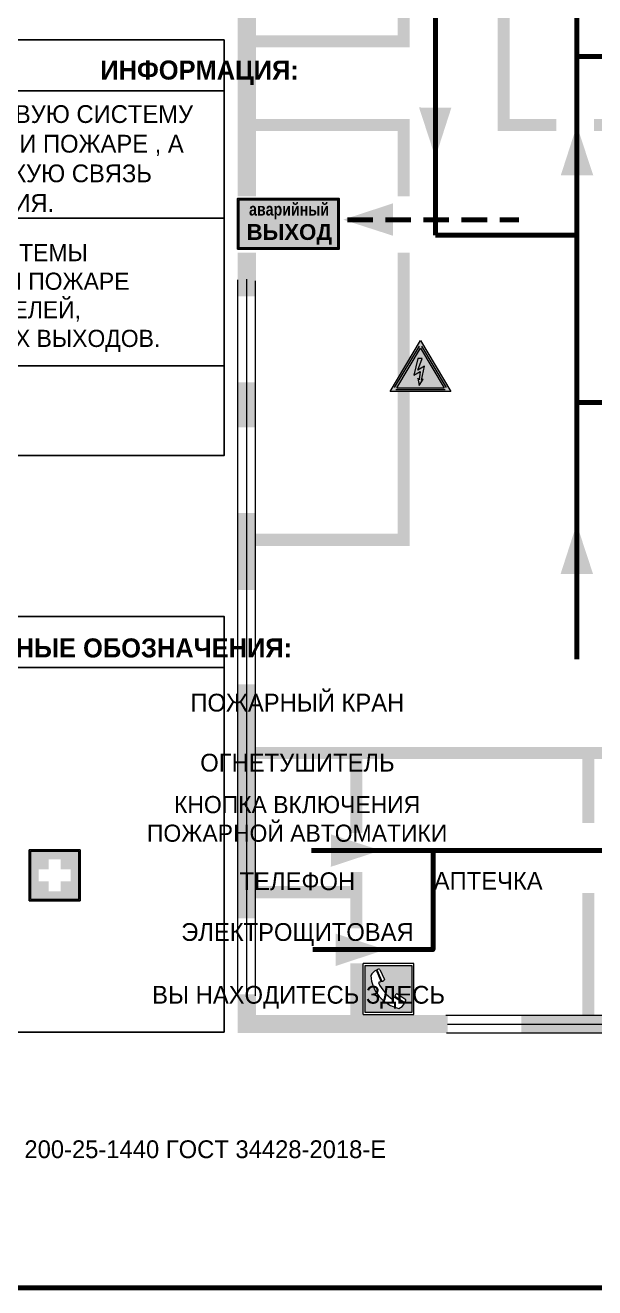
# Model space of a CAD drawing. Header units: millimetres. Extents: x 13114 to 67229, y 22859 to 38520.
# Drawn here: x 37245.8 to 37335.5, y 24689 to 24887.8 of the extents above; entities that cross this region are included whole.
import ezdxf

# ---------------------------------------------------------------- set-up
doc = ezdxf.new("R2010")
doc.units = ezdxf.units.MM
doc.linetypes.add('{ Wide Dash }', pattern=[12, 4, -2, 4, -2])
doc.layers.add('План_Штампы', color=7, linetype='Continuous')
doc.styles.add('обычный', font='arial.ttf')

# ---------------------------------------------------------------- blocks, each defined once
blk = doc.blocks.new('A$C18900ED3')
h = blk.add_hatch(color=126)
h.paths.add_polyline_path([(-0.18, -0.18), (-7.02, -0.18), (-7.02, -7.02), (-0.18, -7.02)])
h.paths.add_polyline_path([(-5.89, -4.46), (-5.89, -2.77), (-4.46, -2.77), (-4.46, -1.31), (-2.77, -1.31), (-2.77, -2.77), (-1.33, -2.77), (-1.33, -4.46), (-2.77, -4.46), (-2.77, -5.89), (-4.46, -5.89), (-4.46, -4.46)], flags=16)
at = {"color": 126}
for p, q in [((-7.2, 0), (-7.2, -7.2)), ((0, 0), (-7.2, 0)), ((0, -7.2), (0, 0)), ((-7.02, -7.02), (-7.02, -0.18)), ((-7.02, -0.18), (-0.18, -0.18)), ((-0.18, -0.18), (-0.18, -7.02)), ((-0.18, -7.02), (-7.02, -7.02)), ((-7.2, -7.2), (0, -7.2))]:
    blk.add_line(p, q, dxfattribs=at)
blk = doc.blocks.new('A$C41C009D9')
at = {"true_color": 0xffffff}
blk.add_hatch(color=7, dxfattribs=at).paths.add_polyline_path([(0, 8), (-16, 8), (-16, 0), (0, 0)])
h = blk.add_hatch(color=126)
h.dxf.hatch_style = 1
h.paths.add_polyline_path([(-15.8, 7.8), (-15.8, 0.2), (-0.2, 0.2), (-0.2, 7.8)])
at = {"color": 126}
for points in [[(-16, 0), (0, 0), (0, 8), (-16, 8)], [(-16, 0), (0, 0), (0, 8), (-16, 8)], [(-15.8, 7.8), (-0.2, 7.8), (-0.2, 0.2), (-15.8, 0.2)]]:
    blk.add_lwpolyline(points, close=True, dxfattribs=at)
at = {"color": 7, "true_color": 0xffffff, "insert": (-15.8, 7.3), "char_height": 2.5, "width": 15.5999, "attachment_point": 1, "style": 'обычный'}
blk.add_mtext('\\pi1.6133;{\\fArial|b1|i0|c204|p34;\\H0.8x;\\W0.8;аварийный\\H1.25x;\\W1;\\P\\pi1.2327;ВЫХОД}', dxfattribs=at)
blk = doc.blocks.new('A$C456E1F9C')
at = {"lineweight": 5}
h = blk.add_hatch(color=242, dxfattribs=at)
h.paths.add_polyline_path([(0.51, -1.47), (0.51, -13.26), (12.29, -13.26), (12.29, -1.47)])
h.paths.add_polyline_path([(5.42, -4.95, -0.254479), (4.78, -5.4), (3.52, -2.53, -0.209735), (4.23, -2.4)], flags=16)
h.paths.add_polyline_path([(8.53, -8.6), (10.87, -10.17), (10.54, -10.76), (8.03, -9.13, -0.192251)], flags=16)
h.paths.add_polyline_path([(4.61, -5.49, 0.005518), (3.87, -5.72, 0.128647), (7.49, -10.01, 0.00809), (7.83, -9.33), (10.47, -10.97, -0.16736), (8.99, -12.25, -0.327862), (1.95, -3.95, -0.166952), (3.36, -2.62)], flags=16)
at = {"color": 242, "lineweight": 5}
for p, q in [((0, -13.77), (0, -0.97)), ((12.8, -0.97), (0, -0.97)), ((4.61, -5.49), (3.36, -2.62)), ((3.52, -2.53), (4.78, -5.4)), ((4.23, -2.4), (5.42, -4.95)), ((12.8, -13.77), (12.8, -0.97)), ((7.83, -9.33), (10.47, -10.97)), ((8.03, -9.13), (10.54, -10.76)), ((10.81, -10.12), (8.53, -8.6)), ((10.54, -10.76), (10.8, -10.3)), ((10.8, -10.3), (10.81, -10.12)), ((0, -13.77), (12.8, -13.77))]:
    blk.add_line(p, q, dxfattribs=at)
blk.add_lwpolyline([(0.51, -1.47), (12.29, -1.47), (12.29, -13.26), (0.51, -13.26)], close=True, dxfattribs=at)
for centre, radius, start, end in [((4.59, -5.34), 2.99, 114.2845, 152.1974), ((4.02, -3.27), 0.891, 76.3284, 123.7092), ((11.12, -3.31), 9.19, 183.9915, 256.6009), ((14.98, -39.1), 35.17, 107.1487, 108.4135), ((13.86, -0.94), 11.08, 205.5536, 234.8762), ((4.68, -4.59), 0.824, 276.9621, 334.0723), ((-13.31, 0.8), 23.44, 332.5487, 334.4027), ((8.94, -9.5), 0.989, 114.4092, 157.9388), ((7.87, -9.46), 3, 291.9291, 329.9329)]:
    blk.add_arc(centre, radius, start, end, dxfattribs=at)
blk = doc.blocks.new('A$C3E6D3DDE')
at = {"lineweight": 5}
h = blk.add_hatch(color=40, dxfattribs=at)
h.paths.add_polyline_path([(24.1, 1.45), (16.46, -11.35), (31.74, -11.35)])
h.paths.add_polyline_path([(24.09, -0.46), (30.03, -10.41), (18.14, -10.41)], flags=16)
h.paths.add_polyline_path([(24.54, -3.08), (23.41, -6.02), (25.13, -5.01), (24.33, -8.5), (24.82, -8.27), (23.79, -9.86), (23.4, -8.04), (23.8, -8.43), (24.04, -6.29), (22.39, -7.25), (23.44, -3.08)], flags=0)
h = blk.add_hatch(color=256, dxfattribs=at)
h.paths.add_polyline_path([(24.37, 0.03, 0.567511), (23.82, 0.03), (17.59, -10.4, 0.582454), (17.86, -10.88), (30.32, -10.88, 0.582149), (30.6, -10.4)])
h.paths.add_polyline_path([(24.09, -0.46), (18.14, -10.41), (30.03, -10.41)], flags=16)
h.paths.add_polyline_path([(24.54, -3.08), (23.41, -6.02), (25.13, -5.01), (24.33, -8.5), (24.82, -8.27), (23.79, -9.86), (23.4, -8.04), (23.8, -8.43), (24.04, -6.29), (22.39, -7.25), (23.44, -3.08)], flags=0)
h = blk.add_hatch(color=40, dxfattribs=at)
h.paths.add_polyline_path([(24.09, -0.46), (18.14, -10.41), (30.03, -10.41)])
h.paths.add_polyline_path([(24.82, -8.27), (23.79, -9.86), (23.4, -8.04), (23.8, -8.43), (24.04, -6.29), (22.39, -7.25), (23.44, -3.08), (24.54, -3.08), (23.41, -6.02), (25.13, -5.01), (24.33, -8.5)], flags=16)
at = {"color": 40, "lineweight": 5}
for p, q in [((16.46, -11.35), (24.1, 1.45)), ((24.1, 1.45), (31.74, -11.35))]:
    blk.add_line(p, q, dxfattribs=at)
at = {"lineweight": 5}
for p, q in [((17.59, -10.4), (23.82, 0.03)), ((24.37, 0.03), (30.6, -10.4)), ((18.14, -10.41), (24.09, -0.46)), ((23.44, -3.08), (22.39, -7.25)), ((23.41, -6.02), (24.54, -3.08)), ((24.54, -3.08), (23.44, -3.08)), ((24.09, -0.46), (30.03, -10.41)), ((22.39, -7.25), (24.04, -6.29)), ((25.13, -5.01), (23.41, -6.02)), ((24.04, -6.29), (23.8, -8.43)), ((24.33, -8.5), (25.13, -5.01)), ((23.8, -8.43), (23.4, -8.04)), ((23.4, -8.04), (23.79, -9.86)), ((23.79, -9.86), (24.82, -8.27)), ((24.82, -8.27), (24.33, -8.5)), ((17.86, -10.88), (30.32, -10.88)), ((18.14, -10.41), (30.03, -10.41))]:
    blk.add_line(p, q, dxfattribs=at)
at = {"color": 50, "lineweight": 5}
blk.add_line((31.74, -11.35), (16.46, -11.35), dxfattribs=at)

msp = doc.modelspace()

# ---------------------------------------------------------------- linework, layer by layer
at = {"color": 6, "lineweight": 100}
for points in [[(37115.63, 25084), (37715.63, 25084), (37715.63, 24689), (37115.63, 24689)], [(37115.63, 24689), (37715.63, 24689), (37715.63, 24294), (37115.63, 24294)]]:
    msp.add_lwpolyline(points, close=True, dxfattribs=at)
at = {"color": 126, "lineweight": 100, "true_color": 0x008754}
for points in [[(37332.71, 24882.85), (37332.71, 24945.56), (37262.19, 24945.56), (37262.19, 24945.56), (37262.19, 24945.56)], [(37310.43, 24899.01), (37310.43, 24854.74)], [(37310.43, 24854.74), (37332.71, 24854.74), (37332.71, 24882.85), (37400.85, 24882.85)], [(37310.06, 24757.86), (37395.01, 24757.86), (37395.01, 24872.76)], [(37332.71, 24854.74), (37332.71, 24828.4), (37375.76, 24828.4)], [(37332.71, 24828.4), (37332.71, 24787.97)], [(37291.11, 24742.24), (37310.06, 24742.24), (37310.06, 24757.86), (37290.9, 24757.86)]]:
    msp.add_lwpolyline(points, dxfattribs=at)
at = {"lineweight": 0, "const_width": 1.9}
for points in [[(37278.05, 24923.74), (37321.17, 24923.74), (37321.17, 24872.05), (37329.51, 24872.05)], [(37280.72, 24885.24), (37305.43, 24885.24), (37305.43, 24895.84)], [(37280.72, 24872.05), (37305.43, 24872.05), (37305.43, 24860.81)], [(37335.43, 24872.05), (37386.38, 24872.05), (37386.38, 24773.17), (37281.91, 24773.17), (37297.98, 24773.17), (37297.98, 24760.6)], [(37305.43, 24851.98), (37305.43, 24806.75), (37281, 24806.75)], [(37334.53, 24773.17), (37334.53, 24762.17)], [(37297.98, 24754.43), (37297.98, 24745.58)], [(37297.98, 24751.28), (37281.15, 24751.28)], [(37334.53, 24751.15), (37334.53, 24731.04)], [(37297.98, 24740.05), (37297.98, 24730.4)]]:
    msp.add_lwpolyline(points, dxfattribs=at)
at = {"lineweight": 100, "const_width": 2.85}
for points in [[(37250.61, 24904.98), (37280.72, 24904.98), (37280.72, 24860.81)], [(37280.72, 24851.98), (37280.72, 24845.07)], [(37280.72, 24831.55), (37280.72, 24824.46)], [(37280.72, 24810.97), (37280.72, 24798.86)], [(37280.72, 24783.98), (37280.72, 24747.17)], [(37280.72, 24735.19), (37280.72, 24730.51), (37312.34, 24730.51)], [(37323.98, 24730.51), (37339.27, 24730.51)]]:
    msp.add_lwpolyline(points, dxfattribs=at)
at = {"color": 0}
msp.add_lwpolyline([(37133.38, 24885.47), (37277.15, 24885.47), (37277.15, 24820.02), (37133.38, 24820.02)], close=True, dxfattribs=at)
for points in [[(37133.38, 24877.42), (37277.15, 24877.42)], [(37133.38, 24857.42), (37277.15, 24857.42)], [(37133.38, 24834.17), (37277.15, 24834.17)]]:
    msp.add_lwpolyline(points, dxfattribs=at)
at = {"color": 126, "linetype": '{ Wide Dash }', "lineweight": 100, "true_color": 0x008754}
msp.add_lwpolyline([(37296.57, 24857.12), (37323.6, 24857.12)], dxfattribs=at)
at = {"lineweight": 0}
for points in [[(37279.33, 24735.13), (37279.33, 24847.71)], [(37280.72, 24735.19), (37280.72, 24847.77)], [(37282.09, 24734.95), (37282.09, 24847.53)], [(37312.08, 24731.89), (37399.51, 24731.89)], [(37312.34, 24730.51), (37399.77, 24730.51)], [(37312.19, 24729.12), (37399.62, 24729.12)]]:
    msp.add_lwpolyline(points, dxfattribs=at)
for points in [[(37133.38, 24786.65), (37277.15, 24786.65), (37277.15, 24794.7), (37133.38, 24794.7)], [(37133.38, 24786.65), (37277.15, 24786.65), (37277.15, 24729.25), (37133.38, 24729.25)]]:
    msp.add_lwpolyline(points, close=True)
at = {"layer": 'План_Штампы', "color": 126, "true_color": 0x008754}
for points in [[(37307.86, 24874.82), (37312.96, 24874.81), (37310.43, 24866.97)], [(37335.3, 24864.13), (37330.19, 24864.15), (37332.72, 24871.98)], [(37303.75, 24859.73), (37303.74, 24854.63), (37295.9, 24857.16)], [(37335.27, 24801.38), (37330.16, 24801.39), (37332.69, 24809.23)], [(37293.96, 24755.27), (37293.97, 24760.38), (37301.81, 24757.85)], [(37294.71, 24739.65), (37294.72, 24744.76), (37302.56, 24742.23)]]:
    msp.add_solid(points, dxfattribs=at)

# ---------------------------------------------------------------- block references
msp.add_blockref('A$C41C009D9', (37295.26, 24852.5))
for name, p, xscale, yscale, zscale in [('A$C3E6D3DDE', (37293.02, 24837.21), 0.625, 0.625, 0.625), ('A$C18900ED3', (37254.46, 24757.93), 1.111111111007631, 1.111111111007631, 1.111111111007631), ('A$C456E1F9C', (37299.03, 24740.63), 0.625, 0.625, 0.625)]:
    msp.add_blockref(name, p, dxfattribs=dict(xscale=xscale, yscale=yscale, zscale=zscale))

# ---------------------------------------------------------------- texts
at = {"lineweight": 0, "attachment_point": 5, "style": 'обычный'}
for s, insert, char_height, width in [('{\\fProxima Nova Rg|b1|i0|c204|p2;ИНФОРМАЦИЯ:\\H1.1997x; }', (37273.28, 24880.28), 3, 175.1736), ('{\\fProxima Nova Rg|b0|i0|c204|p2;СПОСОБ ОПОВЕЩЕНИЯ АВТОМАТИЧЕСКИЙ ЧЕРЕЗ РЕЧЕВУЮ СИСТЕМУ ОПОВЕЩЕНИЯ И УПРАВЛЕНИЯ ЭВАКУАЦИЕЙ ЛЮДЕЙ ПРИ ПОЖАРЕ , А ТАК ЖЕ ВРУЧНУЮ, ИСПОЛЬЗУЯ ВНУТРЕННЮЮ ГРОМКУЮ СВЯЗЬ СИСТЕМЫ ТЕХНОЛОГИЧЕСКОГО ОПОВЕЩЕНИЯ.}', (37205, 24866.38), 2.8, 137.0334), ('{\\fProxima Nova Rg|b0|i0|c204|p2;\\P\\pt8.1;ЗАПУСК В РУЧНОМ РЕЖИМЕ АВТОМАТИЧЕСКОЙ СИСТЕМЫ ОПОВЕЩЕНИЯ  И УПРАВЛЕНИЯ ЭВАКУАЦИИ ЛЮДЕЙ ПРИ ПОЖАРЕ ПРОИЗВОДИТСЯ ОТ РУЧНЫХ ПОЖАРНЫХ ИЗВЕЩАТЕЛЕЙ, УСТАНАНОВЛЕННЫХ НА СТЕНАХ ВБЛИЗИ ЭВАКУАЦИОННЫХ ВЫХОДОВ. }', (37202.22, 24847.08), 2.7, 131.4512), ('{\\fProxima Nova Rg|b1|i0|c204|p2;УСЛОВНЫЕ ОБОЗНАЧЕНИЯ:\\H1.1997x; }', (37258.97, 24789.71), 3, 175.1736), ('\\pi-8.4,l8.4,t8.4;{\\fProxima Nova Rg|b0|i0|c204|p2;ПОЖАРНЫЙ КРАН\\H1.6404x; }', (37288.68, 24781.1), 2.8, 126.6484), ('\\pi-8.4,l8.4,t8.4;{\\fProxima Nova Rg|b0|i0|c204|p2;ОГНЕТУШИТЕЛЬ\\H1.1997x; }', (37288.7, 24771.65), 2.8, 126.6484), ('\\pi-8.1,l8.1,t8.1;{\\fProxima Nova Rg|b0|i0|c204|p2;КНОПКА ВКЛЮЧЕНИЯ\\PПОЖАРНОЙ АВТОМАТИКИ}', (37288.65, 24762.8), 2.7, 126.6484), ('\\pi-8.4,l8.4,t8.4;{\\fProxima Nova Rg|b0|i0|c204|p2;ТЕЛЕФОН\\H1.1997x; }', (37288.69, 24752.98), 2.8, 126.6484), ('\\pi-8.4,l8.4,t8.4;{\\fProxima Nova Rg|b0|i0|c204|p2;АПТЕЧКА\\H1.1667x; }', (37318.75, 24753.07), 2.8, 126.6484), ('\\pi-8.4,l8.4,t8.4;{\\fProxima Nova Rg|b0|i0|c204|p2;ЭЛЕКТРОЩИТОВАЯ\\H1.1997x; }', (37288.7, 24744.6), 2.8, 126.6484), ('\\pi-8.4,l8.4,t8.4;{\\fProxima Nova Rg|b0|i0|c204|p2;ВЫ НАХОДИТЕСЬ ЗДЕСЬ\\H1.1997x; }', (37288.88, 24734.72), 2.8, 126.6484), ('\\pi-8.4,l8.4,t8.4;{\\fProxima Nova Rg|b0|i0|c204|p2;ИЗГОТОВИТЕЛЬ: ИП АНДРЕЕВ А. А.\\fProxima Nova Rg|b0|i0|c0|p2; \\fProxima Nova Rg|b0|i0|c204|p2;ФП-24 - 2022/ 200-25-1440 ГОСТ 34428-2018-Е\\H1.2266x; }', (37228.63, 24710.4), 2.8, 191.3484)]:
    msp.add_mtext(s, dxfattribs=dict(at, insert=insert, char_height=char_height, width=width))

doc.saveas('drawing.dxf')
